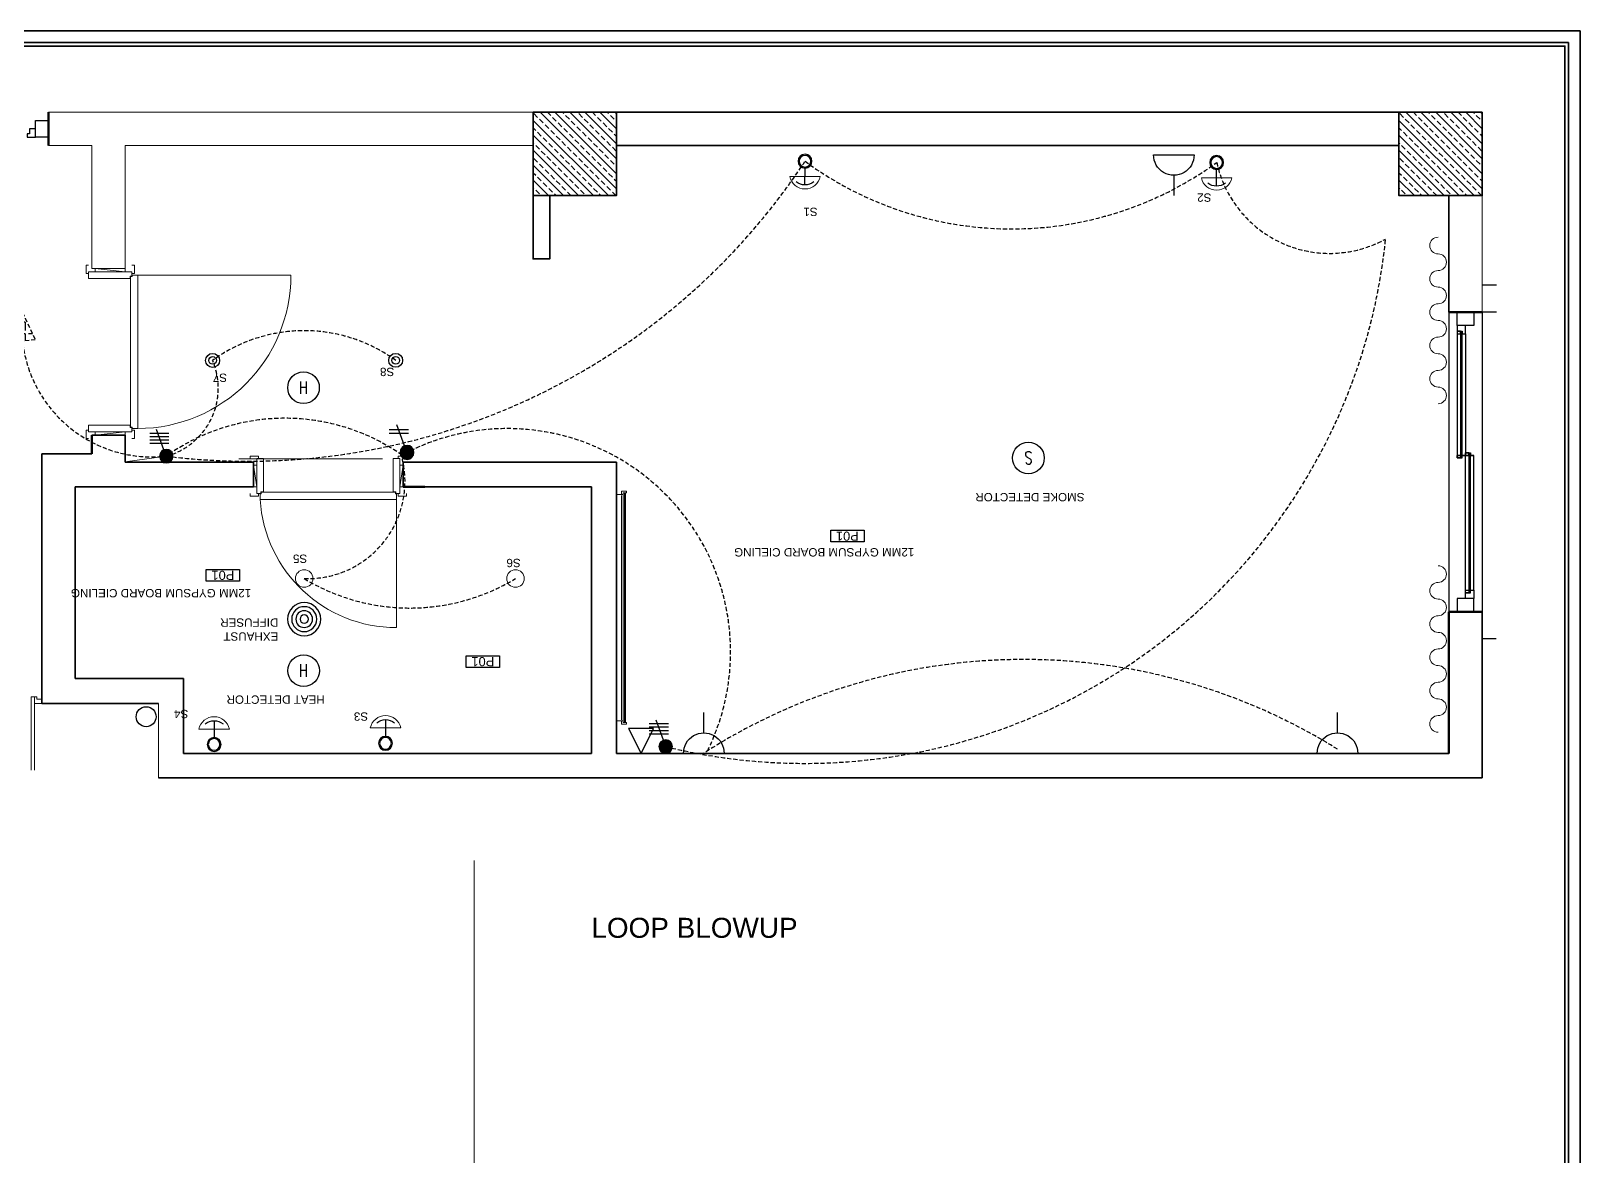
# Model space of a CAD drawing. Header units: millimetres. Extents: x -3207095 to 15275363, y 3702017 to 4798027.
# Drawn here: x 704048 to 706839, y 4471164 to 4473191 of the extents above; entities that cross this region are included whole.
import ezdxf
from ezdxf.enums import TextEntityAlignment as Align

# ---------------------------------------------------------------- set-up
doc = ezdxf.new("R2010")
doc.units = ezdxf.units.MM
doc.linetypes.add('DUZ', pattern=[500, 500])
doc.linetypes.add('HIDDEN', pattern=[0.375, 0.25, -0.125])
doc.layers.get('0').update_dxf_attribs({"color": 1, "linetype": 'DUZ'})
for name, color, linetype in [('0 MC MAHAL', 94, 'Continuous'), ('a_aydinlatma', 5, 'Continuous'), ('a_olcu', 30, 'Continuous'), ('a_yazi', 105, 'Continuous'), ('AGAC', 116, 'Continuous'), ('EL-L-LS', 181, 'Continuous'), ('KOLTAR_F', 145, 'Continuous'), ('MH-EL-TEL', 222, 'Continuous'), ('OLCU', 1, 'Continuous'), ('PEN', 161, 'Continuous'), ('SMC-EL-FA', 33, 'Continuous'), ('SMC-EL-FA-TXT', 123, 'Continuous'), ('SMC-EL-L-LP', 22, 'Continuous'), ('SMC-EL-P', 160, 'Continuous'), ('söve', 26, 'DUZ'), ('TESİSAT', 57, 'Continuous')]:
    doc.layers.add(name, color=color, linetype=linetype)
for name, color, linetype, lineweight in [('C LIGHT', 202, 'Continuous', 9), ('cam', 143, 'Continuous', 20), ('DUV', 220, 'Continuous', 50), ('DUVAR', 7, 'Continuous', 35), ('EL-L-WIR', 124, 'Continuous', 30), ('FE_MOBTEF.2', 33, 'Continuous', 18), ('FE_PERDE', 205, 'Continuous', 15), ('gor25', 142, 'Continuous', 25), ('iç duvar', 7, 'Continuous', 50), ('KAPEN', 151, 'Continuous', 9), ('KOLON_F', 3, 'Continuous', 35), ('Xref', 253, 'Continuous', 13)]:
    doc.layers.add(name, color=color, linetype=linetype, lineweight=lineweight)
doc.styles.add('ARIEL20S', font='arial.ttf')
doc.styles.add('ROMANS', font='romans.shx')

# ---------------------------------------------------------------- blocks, each defined once
blk = doc.blocks.new('new block')
at = {"layer": 'KAPEN'}
for p, q in [((105202.0528, 48261.8596), (105202.0198, 48261.8596)), ((105202.0528, 48261.8526), (105202.0528, 48261.8596)), ((105202.0628, 48261.8526), (105202.0528, 48261.8526)), ((105202.0628, 48261.0466), (105202.0628, 48261.8526)), ((105201.2498, 48261.0396), (105202.0528, 48261.0396)), ((105202.0528, 48261.0466), (105202.0628, 48261.0466)), ((105202.0528, 48261.0396), (105202.0528, 48261.0466))]:
    blk.add_line(p, q, dxfattribs=at)
for points in [[(105202.0548, 48261.9196), (105202.0398, 48261.9196), (105202.0398, 48261.8696), (105202.0548, 48261.8696)], [(105202.2248, 48261.8796), (105202.2248, 48261.8996), (105202.0948, 48261.8796), (105202.0948, 48261.8996)], [(105202.2648, 48261.9196), (105202.2798, 48261.9196), (105202.2798, 48261.8696), (105202.2648, 48261.8696)], [(105202.0198, 48261.0396), (105202.0198, 48261.8596)], [(105202.0548, 48260.9796), (105202.0398, 48260.9796), (105202.0398, 48261.0296), (105202.0548, 48261.0296)], [(105202.2248, 48261.0196), (105202.2248, 48260.9996), (105202.0948, 48261.0196), (105202.0948, 48260.9996)], [(105202.2648, 48260.9796), (105202.2798, 48260.9796), (105202.2798, 48261.0296), (105202.2648, 48261.0296)]]:
    blk.add_lwpolyline(points, dxfattribs=at)
for points in [[(105202.0548, 48261.8796), (105202.0548, 48261.8546), (105202.0648, 48261.8546), (105202.0648, 48261.8396), (105202.2648, 48261.8396), (105202.2648, 48261.8796)], [(105202.0548, 48261.0196), (105202.0548, 48261.0446), (105202.0648, 48261.0446), (105202.0648, 48261.0596), (105202.2648, 48261.0596), (105202.2648, 48261.0196)]]:
    blk.add_lwpolyline(points, close=True, dxfattribs=at)
blk.add_arc((105202.0715, 48261.0396), 0.8216, 93.60232, 180, dxfattribs=at)
blk = doc.blocks.new('K210')
for p, q in [((0.04, 0.985), (0.04, 0.032)), ((0.04, 0.032), (0.047, 0.032)), ((0.047, 0.032), (0.047, 0.022)), ((0.047, 0.022), (0.953, 0.022)), ((0.953, 0.032), (0.96, 0.032)), ((0.953, 0.022), (0.953, 0.032)), ((0.96, 0.032), (0.96, 0.065))]:
    blk.add_line(p, q)
for points in [[(-0.02, 0.03), (-0.02, 0.045), (0.03, 0.045), (0.03, 0.03)], [(0.04, 0.065), (0.96, 0.065)], [(1.02, 0.03), (1.02, 0.045), (0.97, 0.045), (0.97, 0.03)], [(0.02, -0.19), (0, -0.19), (0.02, -0.01), (0, -0.01)], [(0.98, -0.19), (1, -0.19), (0.98, -0.01), (1, -0.01)], [(-0.02, -0.23), (-0.02, -0.245), (0.03, -0.245), (0.03, -0.23)], [(1.02, -0.23), (1.02, -0.245), (0.97, -0.245), (0.97, -0.23)]]:
    blk.add_lwpolyline(points)
for points in [[(0.02, 0.03), (0.045, 0.03), (0.045, 0.02), (0.06, 0.02), (0.06, -0.23), (0.02, -0.23)], [(0.98, 0.03), (0.955, 0.03), (0.955, 0.02), (0.94, 0.02), (0.94, -0.23), (0.98, -0.23)]]:
    blk.add_lwpolyline(points, close=True)
blk.add_arc((0.04, 0.065), 0.92, 0, 90)
blk = doc.blocks.new('rgtkjıtdkfgölv')
at = {"layer": 'FE_MOBTEF.2'}
for p, q in [((104445.9076, 48877.9319), (104445.9076, 48877.9619)), ((104447.2679, 48877.9319), (104447.2679, 48877.9619)), ((104445.9079, 48877.9319), (104445.8879, 48877.9319)), ((104445.8879, 48877.9319), (104445.8879, 48877.9019)), ((104445.8879, 48877.9019), (104445.8979, 48877.9019)), ((104445.8979, 48877.9139), (104445.8979, 48877.9219)), ((104445.8979, 48877.9219), (104447.2779, 48877.9219)), ((104445.8979, 48877.9219), (104445.9079, 48877.9219)), ((104445.8979, 48877.9019), (104445.8979, 48877.9219)), ((104445.8979, 48877.9079), (104445.8979, 48877.9139)), ((104445.8979, 48877.9139), (104447.2779, 48877.9139)), ((104447.2779, 48877.9139), (104445.8979, 48877.9139)), ((104447.2779, 48877.9079), (104445.8979, 48877.9079)), ((104445.9079, 48877.9219), (104445.9079, 48877.9319)), ((104447.2612, 48877.9319), (104445.9143, 48877.9319)), ((104447.2679, 48877.9319), (104447.2879, 48877.9319)), ((104447.2679, 48877.9219), (104447.2679, 48877.9319)), ((104447.2779, 48877.9219), (104447.2679, 48877.9219)), ((104447.2779, 48877.9019), (104447.2779, 48877.9219)), ((104447.2779, 48877.9219), (104447.2779, 48877.9139)), ((104447.2779, 48877.9139), (104447.2779, 48877.9079)), ((104447.2879, 48877.9019), (104447.2779, 48877.9019)), ((104447.2879, 48877.9319), (104447.2879, 48877.9019))]:
    blk.add_line(p, q, dxfattribs=at)
blk = doc.blocks.new('GEN_BLOCK00601')
at = {"linetype": 'Continuous', "ltscale": 50}
for centre, start, end in [((50, 50), 0, 180), ((250, 50), 0, 180), ((450, 50), 0, 180), ((650, 50), 0, 180), ((850, 50), 0, 180), ((150, 50), 180, 0), ((350, 50), 180, 0), ((550, 50), 180, 0), ((750, 50), 180, 0), ((950, 50), 180, 0)]:
    blk.add_arc(centre, 50, start, end, dxfattribs=at)
for tag in ['Sfb', 'FLOOR']:
    blk.add_attdef(tag, (0, 0), '', height=1)
blk = doc.blocks.new('a_malzeme')
blk.add_lwpolyline([(-100, 70), (100, 70), (100, 0), (-100, 0), (-100, 70)])
at = {"style": 'ARIEL20S'}
blk.add_attdef('P01', text='', height=55, dxfattribs=at).set_placement((0, 35), align=Align.MIDDLE_CENTER)
blk = doc.blocks.new('ANEM')
at = {"layer": 'a_aydinlatma'}
for radius in [100, 75, 50, 25]:
    blk.add_circle((56720.6, 5587.5), radius, dxfattribs=at)
blk = doc.blocks.new('SD')
at = {"color": 140}
blk.add_circle((0, 0), 0.25, dxfattribs=at)
at = {"layer": 'SMC-EL-FA-TXT', "style": 'ROMANS', "width": 0.75}
blk.add_text('S', height=0.197, dxfattribs=at).set_placement((-0.066, -0.101, 0))
blk = doc.blocks.new('LIGHT3')
at = {"layer": 'SMC-EL-L-LP'}
blk.add_line((0.001, 0), (0, 0.235), dxfattribs=at)
for radius in [0.0975, 0.0825]:
    blk.add_circle((0, 0.332), radius, dxfattribs=at)
blk.add_arc((0, 0.2), 0.2, 231.5853, 308.8029, dxfattribs=at)
blk = doc.blocks.new('LS-1WAY-4G')
at = {"layer": 'EL-L-LS'}
blk.add_hatch(color=181, dxfattribs=at).paths.add_polyline_path([(0.092, 0.092, 1), (-0.092, 0.092, 1)])
at = {"layer": 'EL-L-LS', "color": 181}
for p, q in [((0.031, 0.178), (0.132, 0.453)), ((-0.036, 0.4), (0.223, 0.4)), ((-0.036, 0.354), (0.223, 0.354)), ((-0.036, 0.308), (0.223, 0.308)), ((-0.036, 0.263), (0.223, 0.263))]:
    blk.add_line(p, q, dxfattribs=at)
blk.add_circle((0, 0.092), 0.0917, dxfattribs=at)
blk = doc.blocks.new('LIGHT1')
at = {"linetype": 'Continuous'}
for radius in [0.11, 0.06]:
    blk.add_circle((0, 0), radius, dxfattribs=at)
blk = doc.blocks.new('A$C89dd7f61')
at = {"layer": 'SMC-EL-L-LP', "xscale": -38, "yscale": 38, "zscale": 38}
blk.add_blockref('LIGHT1', (0, 0), dxfattribs=at)
blk = doc.blocks.new('CL1')
at = {"layer": 'C LIGHT'}
blk.add_circle((0, 0), 5.25, dxfattribs=at)
blk = doc.blocks.new('HD')
at = {"color": 22}
blk.add_circle((0, 0), 0.25, dxfattribs=at)
at = {"layer": 'SMC-EL-FA-TXT', "color": 123, "style": 'ROMANS', "width": 0.75}
blk.add_text('H', height=0.197, dxfattribs=at).set_placement((-0.074, -0.096, 0))
blk = doc.blocks.new('S13A')
for p, q in [((0, 0.18), (0, 0.358)), ((-0.178, 0), (0.178, 0))]:
    blk.add_line(p, q)
blk.add_arc((0, 0.002), 0.178, 359.4023, 180.5977)
blk = doc.blocks.new('LS-1WAY-2G')
at = {"layer": 'SMC-EL-L-LP'}
blk.add_hatch(color=181, dxfattribs=at).paths.add_polyline_path([(0.092, 0.092, 1), (-0.092, 0.092, 1)])
at = {"layer": 'SMC-EL-L-LP', "color": 181}
for p, q in [((0.031, 0.178), (0.132, 0.453)), ((-0.021, 0.387), (0.237, 0.387)), ((-0.021, 0.342), (0.237, 0.342))]:
    blk.add_line(p, q, dxfattribs=at)
blk.add_circle((0, 0.092), 0.0917, dxfattribs=at)
blk = doc.blocks.new('A$C288ee9c8')
at = {"layer": 'a_aydinlatma', "linetype": 'HIDDEN', "ltscale": 10}
h = blk.add_hatch(dxfattribs=at)
h.set_pattern_fill('ANGLE', color=8)
h.set_pattern_definition([(0, (-694012.924, -4479302.351), (0, 6.985), [5.08, -1.905]), (90, (-694012.924, -4479302.351), (-6.985, 4e-16), [5.08, -1.905])])
h.paths.add_polyline_path([(818.66, 94.97), (811.02, 111.43), (818.65, 112.28, -0.055419)])
at = {"layer": 'a_aydinlatma', "color": 3, "linetype": 'HIDDEN', "ltscale": 10}
for p, q in [((811.02, 111.43), (818.65, 112.28)), ((818.66, 94.97), (811.02, 111.43))]:
    blk.add_line(p, q, dxfattribs=at)
at = {"layer": 'a_aydinlatma', "linetype": 'HIDDEN', "ltscale": 10}
for centre, radius, start, end in [((348.97, 14.97), 350.81, 76.24874, 174.12399), ((586.05, 149.96), 122.53, 58.81287, 121.18713), ((647.35, 196.41), 58.41, 87.89184, 195.26383), ((683.25, -216.44), 400.75, 82.96283, 146.59962), ((743.37, 140.46), 42.29, 105.10195, 203.21783), ((649.5, 199.81), 93.84, 234.1169, 305.8831), ((33.55, -10.06), 69.57, 12.44742, 118.83171), ((224.56, -165.2), 209.99, 53.76129, 125.88264)]:
    blk.add_arc(centre, radius, start, end, dxfattribs=at)
at = {"layer": 'a_aydinlatma', "color": 3, "linetype": 'HIDDEN', "ltscale": 10}
for centre, radius, start, end in [((217.31, 659.82), 356.41, 238.0893, 302.62853), ((527.51, 298.85), 134.1, 153.70386, 298.14249), ((661.07, 281.62), 123.07, 235.16148, 305.39501), ((740.86, 103.42), 78.33, 353.69059, 96.23363)]:
    blk.add_arc(centre, radius, start, end, dxfattribs=at)
at = {"layer": 'MH-EL-TEL'}
for p, q in [((447.19, 359.79), (439.69, 344.78)), ((454.7, 344.78), (447.19, 359.79)), ((439.69, 344.78), (454.7, 344.78))]:
    blk.add_line(p, q, dxfattribs=at)
at = {"layer": 'OLCU', "color": 252, "linetype": 'Continuous', "lineweight": 5, "true_color": 0x939598}
blk.add_line((732.35, 181.29), (757, 184.79), dxfattribs=at)
at = {"layer": 'SMC-EL-L-LP', "lineweight": 0}
for p, q in [((591.47, 344.54), (609.83, 344.54)), ((694.42, 345.23), (712.79, 345.23)), ((110.69, 14.12), (92.33, 14.12)), ((357.91, 13.35), (339.54, 13.35))]:
    blk.add_line(p, q, dxfattribs=at)
for centre, start, end in [((600.65, 346.46), 191.78712, 348.21288), ((703.6, 347.15), 191.78712, 348.21288), ((101.51, 12.2), 11.78712, 168.21288), ((348.72, 11.44), 11.78712, 168.21288)]:
    blk.add_arc(centre, 9.38, start, end, dxfattribs=at)
at = {"layer": 'a_aydinlatma', "xscale": -0.1, "yscale": 0.1, "zscale": 0.1, "rotation": 180}
blk.add_blockref('ANEM', (-5022.56, 837.93), dxfattribs=at)
at = {"layer": 'a_olcu', "xscale": 0.1, "yscale": 0.1, "zscale": 0.1}
for p in [(542.21, 301.17), (698.33, 249.35), (323.29, 225.82)]:
    blk.add_blockref('a_malzeme', p, dxfattribs=at).add_auto_attribs({'P01': 'P01'})
at = {"layer": 'C LIGHT', "linetype": 'Continuous', "xscale": -1, "rotation": 180}
for p in [(522.6, 254.79), (649.5, 254.79)]:
    blk.add_blockref('CL1', p, dxfattribs=at)
at = {"layer": 'EL-L-LS', "xscale": -45.60000005237816, "yscale": 45.60000005237816, "zscale": 45.60000005237816, "rotation": 180}
blk.add_blockref('LS-1WAY-2G', (587.75, 183.22), dxfattribs=at)
at = {"layer": 'EL-L-WIR', "xscale": -44.23680000000058, "yscale": 44.23680000000058, "zscale": 44.23680000000058, "rotation": 180}
for p in [(432.36, 359.79), (732.35, 185.35)]:
    blk.add_blockref('LS-1WAY-4G', p, dxfattribs=at)
at = {"layer": 'SMC-EL-FA', "xscale": 38, "yscale": 38, "zscale": 38, "rotation": 180}
for p in [(649.86, 310.13), (649.91, 140.22)]:
    blk.add_blockref('HD', p, dxfattribs=at)
at = {"layer": 'SMC-EL-FA', "xscale": 38, "yscale": 38, "zscale": 38}
blk.add_blockref('SD', (214.54, 182.36), dxfattribs=at)
at = {"layer": 'SMC-EL-L-LP', "lineweight": 0, "xscale": -42.74999999996362, "yscale": 42.74999999996362, "zscale": 42.74999999996362}
for p in [(600.66, 339.53), (703.61, 340.22)]:
    blk.add_blockref('LIGHT3', p, dxfattribs=at)
at = {"layer": 'SMC-EL-L-LP', "lineweight": 0, "xscale": -42.74999999996362, "yscale": 42.74999999996362, "zscale": 42.74999999996362, "rotation": 180}
for p in [(101.5, 19.14), (348.71, 18.37)]:
    blk.add_blockref('LIGHT3', p, dxfattribs=at)
at = {"layer": 'SMC-EL-P', "xscale": -68.51054328617874, "yscale": 68.51054328617874, "zscale": 68.51054328617874, "rotation": 180}
for p in [(28.91, 359.79), (409.48, 359.79)]:
    blk.add_blockref('S13A', p, dxfattribs=at)
at = {"layer": 'SMC-EL-P', "xscale": -68.51054328617874, "yscale": 68.51054328617874, "zscale": 68.51054328617874}
blk.add_blockref('S13A', (127.22, 0.29), dxfattribs=at)
at = {"layer": 'Xref', "xscale": -1, "rotation": 180}
for p in [(594.55, 123.75), (704.5, 123.79)]:
    blk.add_blockref('A$C89dd7f61', p, dxfattribs=at)
at = {"layer": 'a_yazi', "char_height": 5, "style": 'ARIEL20S'}
for s, insert, width, attachment_point in [('S3', (611.11, 340.17), 51.3891, 1), ('S4', (719.12, 338.64), 51.3891, 1), ('HEAT DETECTOR', (637.16, 324.93), 143.2394, 7), ('EXHAUST DIFFUSER', (665.01, 292.09), 51.3891, 1), ('12MM GYPSUM BOARD CIELING ', (681.31, 261), 143.2394, 7), ('S6', (519.49, 247.95), 51.3891, 1), ('S5', (647.7, 245.4), 51.3891, 1), ('12MM GYPSUM BOARD CIELING ', (283.05, 236.46), 143.2394, 7), ('SMOKE DETECTOR', (180.86, 203.33), 143.2394, 7), ('S8', (595.43, 133.2), 51.3891, 1), ('S7', (695.86, 136.71), 51.3891, 1), ('S2', (104.65, 28.51), 51.3891, 1), ('S1', (341.19, 37.08), 51.3891, 1)]:
    blk.add_mtext(s, dxfattribs=dict(at, insert=insert, width=width, attachment_point=attachment_point))

msp = doc.modelspace()

# ---------------------------------------------------------------- hatches: boundary and pattern name
at = {"layer": 'KOLTAR_F'}
h = msp.add_hatch(dxfattribs=at)
h.set_pattern_fill('ANSI33', color=256, scale=3, angle=-90, style=0)
h.set_pattern_definition([(315, (-12808134.287, 6454794.976), (13.470384182, 13.470384182), []), (315, (-12808134.287, 6454781.505), (13.470384182, 13.470384182), [9.525, -4.7625])])
h.paths.add_polyline_path([(705103.1, 4473044.5), (705103.1, 4472894.5), (704953.1, 4472894.5), (704953.1, 4473044.5)])
h = msp.add_hatch(dxfattribs=at)
h.set_pattern_fill('ANSI33', color=256, scale=3, angle=-90, style=0)
h.set_pattern_definition([(315, (-12806574.287, 6454794.976), (13.470384182, 13.470384182), []), (315, (-12806574.287, 6454781.505), (13.470384182, 13.470384182), [9.525, -4.7625])])
h.paths.add_polyline_path([(706663.1, 4473044.5), (706663.1, 4472894.5), (706513.1, 4472894.5), (706513.1, 4473044.5)])

# ---------------------------------------------------------------- linework, layer by layer
at = {"layer": 'AGAC'}
for p, q in [((706603.1, 4472684.5), (706603.1, 4472144.5)), ((706663.1, 4472684.5), (706663.1, 4472144.5))]:
    msp.add_line(p, q, dxfattribs=at)
at = {"layer": 'cam'}
for p, q in [((706624.1, 4472650), (706624.1, 4472422)), ((706625.6, 4472650), (706625.6, 4472422)), ((706627.1, 4472650), (706627.1, 4472422)), ((706639.1, 4472179), (706639.1, 4472431)), ((706640.6, 4472179), (706640.6, 4472431)), ((706642.1, 4472179), (706642.1, 4472431))]:
    msp.add_line(p, q, dxfattribs=at)
at = {"layer": 'DUV'}
for p, q in [((704080.2, 4473044.5), (704080.2, 4472984.5)), ((704080.2, 4473044.5), (704080.2, 4472984.5)), ((706603.1, 4472684.5), (706663.1, 4472684.5)), ((704158.1, 4472462.9), (704158.1, 4472429.5)), ((704758.1, 4472369.5), (704719.1, 4472369.5)), ((706603.1, 4472144.5), (706603.1, 4471889.5)), ((706603.1, 4472144.5), (706663.1, 4472144.5))]:
    msp.add_line(p, q, dxfattribs=at)
at = {"layer": 'DUVAR'}
for p, q in [((704080.2, 4473044.5), (704080.2, 4472984.5)), ((704080.2, 4473044.5), (704080.2, 4472984.5)), ((706513.1, 4473044.5), (705103.1, 4473044.5)), ((706513.1, 4472984.5), (705103.1, 4472984.5)), ((706603.1, 4472684.5), (706603.1, 4472894.5)), ((706603.1, 4472684.5), (706663.1, 4472684.5)), ((704158.1, 4472429.5), (704158.1, 4472462.9)), ((704218.1, 4472462.9), (704158.1, 4472462.9)), ((704218.1, 4472462.9), (704218.1, 4472414.5)), ((704158.1, 4472429.5), (704068.1, 4472429.5)), ((704068.1, 4471979.5), (704068.1, 4472429.5)), ((704449.1, 4472414.5), (704218.1, 4472414.5)), ((704449.1, 4472414.5), (704449.1, 4472369.5)), ((704719.1, 4472369.5), (704719.1, 4472414.5)), ((705103.1, 4472414.5), (704719.1, 4472414.5)), ((705103.1, 4472414.5), (705103.1, 4471889.5)), ((704449.1, 4472369.5), (704128.1, 4472369.5)), ((704128.1, 4472024.5), (704128.1, 4472369.5)), ((705058.1, 4472369.5), (704719.1, 4472369.5)), ((705058.1, 4472369.5), (705058.1, 4471889.5)), ((706603.1, 4471889.5), (706603.1, 4472144.5)), ((706603.1, 4472144.5), (706663.1, 4472144.5)), ((706663.1, 4472144.5), (706663.1, 4471845.2)), ((704323.1, 4472024.5), (704128.1, 4472024.5)), ((704323.1, 4471889.5), (704323.1, 4472024.5)), ((704278.1, 4471979.5), (704068.1, 4471979.5)), ((705058.1, 4471889.5), (704323.1, 4471889.5)), ((706603.1, 4471889.5), (705103.1, 4471889.5)), ((704278.1, 4471845.2), (706663.1, 4471845.2))]:
    msp.add_line(p, q, dxfattribs=at)
for points in [[(699639.3, 4473191.1), (706839.3, 4473191.1), (706839.3, 4468391.1), (699639.3, 4468391.1)], [(699660.3, 4473170.1), (706818.3, 4473170.1), (706818.3, 4468412.1), (699660.3, 4468412.1)], [(699666.6, 4473163.8), (706812, 4473163.8), (706812, 4468418.4), (699666.6, 4468418.4)]]:
    msp.add_lwpolyline(points, close=True, dxfattribs=at)
msp.add_lwpolyline([(704953.1, 4472894.5), (704953.1, 4472780.5), (704983.1, 4472780.5), (704983.1, 4472894.5)], dxfattribs=at)
at = {"layer": 'gor25'}
for p, q in [((706618.1, 4472645.5), (706618.1, 4472426.5)), ((706633.1, 4472645.5), (706633.1, 4472426.5)), ((706633.1, 4472183.5), (706633.1, 4472426.5)), ((706648.1, 4472183.5), (706648.1, 4472426.5))]:
    msp.add_line(p, q, dxfattribs=at)
at = {"layer": 'iç duvar', "color": 7, "lineweight": 18}
for p, q in [((704953.1, 4473044.5), (704080.2, 4473044.5)), ((704080.2, 4472984.5), (704158.1, 4472984.5)), ((704158.1, 4472762.9), (704158.1, 4472984.5)), ((704218.1, 4472762.9), (704218.1, 4472984.5)), ((704953.1, 4472984.5), (704218.1, 4472984.5)), ((706663.1, 4472684.5), (706663.1, 4472894.5)), ((704218.1, 4472762.9), (704158.1, 4472762.9))]:
    msp.add_line(p, q, dxfattribs=at)
at = {"layer": 'KAPEN'}
msp.add_line((704422.9, 4472420.5), (704681.5, 4472420.5), dxfattribs=at)
msp.add_lwpolyline([(704054.6, 4471859.5), (704054.6, 4471991.5), (704048.6, 4471991.5), (704048.6, 4471859.5)], dxfattribs=at)
msp.add_lwpolyline([(704054.6, 4471979.5), (704054.6, 4471991.5), (704059.1, 4471991.5), (704059.1, 4471987), (704068.1, 4471987), (704068.1, 4471979.5), (704054.6, 4471979.5)], close=True, dxfattribs=at)
at = {"layer": 'KOLON_F'}
for points in [[(705103.1, 4473044.5), (705103.1, 4472894.5), (704953.1, 4472894.5), (704953.1, 4473044.5)], [(706663.1, 4473044.5), (706663.1, 4472894.5), (706513.1, 4472894.5), (706513.1, 4473044.5)]]:
    msp.add_lwpolyline(points, close=True, dxfattribs=at)
at = {"layer": 'OLCU', "color": 252, "linetype": 'Continuous', "lineweight": 5, "true_color": 0x939598}
for p, q in [((704278.1, 4471979.5), (704278.1, 4471845.2)), ((704846.9, 4471696.8), (704846.9, 4469931.1))]:
    msp.add_line(p, q, dxfattribs=at)
at = {"layer": 'PEN'}
for points in [[(704056.2, 4472999.5), (704056.2, 4472999.5), (704056.2, 4473014.5), (704045.7, 4473014.5), (704045.7, 4473008.5), (704045.7, 4473005.5), (704041.2, 4473005.5), (704041.2, 4472999.5), (704056.2, 4472999.5)], [(704056.2, 4472999.5), (704056.2, 4472999.5), (704056.2, 4473014.5), (704045.7, 4473014.5), (704045.7, 4473008.5), (704045.7, 4473005.5), (704041.2, 4473005.5), (704041.2, 4472999.5), (704056.2, 4472999.5)], [(704056.2, 4472999.5), (704056.2, 4472999.5), (704056.2, 4473029.5), (704080.2, 4473029.5), (704080.2, 4473029.5), (704080.2, 4472999.5), (704080.2, 4472999.5), (704080.2, 4472999.5), (704056.2, 4472999.5)], [(704056.2, 4472999.5), (704056.2, 4472999.5), (704056.2, 4473029.5), (704080.2, 4473029.5), (704080.2, 4473029.5), (704080.2, 4472999.5), (704080.2, 4472999.5), (704080.2, 4472999.5), (704056.2, 4472999.5)], [(706648.1, 4472660.5), (706648.1, 4472660.5), (706618.1, 4472660.5), (706618.1, 4472684.5), (706618.1, 4472684.5), (706648.1, 4472684.5), (706648.1, 4472684.5), (706648.1, 4472684.5), (706648.1, 4472660.5)], [(706633.1, 4472660.5), (706633.1, 4472660.5), (706618.1, 4472660.5), (706618.1, 4472650), (706624.1, 4472650), (706627.1, 4472650), (706627.1, 4472645.5), (706633.1, 4472645.5), (706633.1, 4472660.5)], [(706618.1, 4472650), (706618.1, 4472645.5), (706624.1, 4472645.5), (706624.1, 4472650)], [(706633.1, 4472426.5), (706633.1, 4472426.5), (706618.1, 4472426.5), (706618.1, 4472422), (706624.1, 4472422), (706627.1, 4472422), (706627.1, 4472426.5), (706633.1, 4472426.5), (706633.1, 4472426.5)], [(706618.1, 4472422), (706618.1, 4472426.5), (706624.1, 4472426.5), (706624.1, 4472422)], [(706633.1, 4472431), (706633.1, 4472426.5), (706639.1, 4472426.5), (706639.1, 4472431)], [(706648.1, 4472426.5), (706648.1, 4472426.5), (706633.1, 4472426.5), (706633.1, 4472431), (706639.1, 4472431), (706642.1, 4472431), (706642.1, 4472426.5), (706648.1, 4472426.5), (706648.1, 4472426.5)], [(706633.1, 4472179), (706633.1, 4472183.5), (706639.1, 4472183.5), (706639.1, 4472179)], [(706648.1, 4472168.5), (706648.1, 4472168.5), (706633.1, 4472168.5), (706633.1, 4472179), (706639.1, 4472179), (706642.1, 4472179), (706642.1, 4472183.5), (706648.1, 4472183.5), (706648.1, 4472168.5)], [(706648.1, 4472168.5), (706648.1, 4472168.5), (706618.1, 4472168.5), (706618.1, 4472144.5), (706618.1, 4472144.5), (706648.1, 4472144.5), (706648.1, 4472144.5), (706648.1, 4472144.5), (706648.1, 4472168.5)]]:
    msp.add_lwpolyline(points, close=True, dxfattribs=at)
at = {"layer": 'söve'}
for p, q in [((706688.9, 4472732.9), (706663.1, 4472732.9)), ((706688.9, 4472684.5), (706663.1, 4472684.5)), ((706688.2, 4472096.1), (706663.1, 4472096.1))]:
    msp.add_line(p, q, dxfattribs=at)
at = {"layer": 'TESİSAT', "color": 8}
msp.add_circle((704255.8, 4471955.6), 18, dxfattribs=at)

# ---------------------------------------------------------------- block references
at = {"xscale": 300, "yscale": 300, "zscale": 300, "rotation": 89.99999999999999}
msp.add_blockref('new block', (15183019, -27088258.9), dxfattribs=at)
at = {"layer": '0 MC MAHAL', "xscale": -300, "yscale": 300, "zscale": 300, "rotation": 90}
msp.add_blockref('rgtkjıtdkfgölv', (15368491.7, 35806128.4), dxfattribs=at)
at = {"layer": 'FE_PERDE', "xscale": -0.30000060796737, "yscale": 0.30000060796737, "zscale": 0.30000060796737, "rotation": 90}
msp.add_blockref('GEN_BLOCK00601', (706598.6, 4472819.5), dxfattribs=at)
at = {"layer": 'FE_PERDE', "extrusion": (0, 0, -1), "xscale": -0.30000060796737, "yscale": 0.30000060796737, "zscale": -0.30000060796737, "rotation": 270}
msp.add_blockref('GEN_BLOCK00601', (-706598.6, 4471927.6), dxfattribs=at)
at = {"layer": 'KAPEN', "xscale": 300, "yscale": 300, "zscale": 300, "rotation": 270}
msp.add_blockref('K210', (704221.1, 4472762.9), dxfattribs=at)
at = {"layer": 'OLCU', "color": 252, "linetype": 'Continuous', "lineweight": 5, "true_color": 0x939598, "xscale": 3, "yscale": 3, "zscale": 3, "rotation": 180}
msp.add_blockref('A$C288ee9c8', (706489.1, 4472968.9), dxfattribs=at)

# ---------------------------------------------------------------- texts
at = {"layer": 'Defpoints', "insert": (705243.8, 4471575), "char_height": 36, "width": 461.811, "attachment_point": 5, "style": 'ARIEL20S'}
msp.add_mtext('LOOP BLOWUP', dxfattribs=at)

doc.saveas('drawing.dxf')
